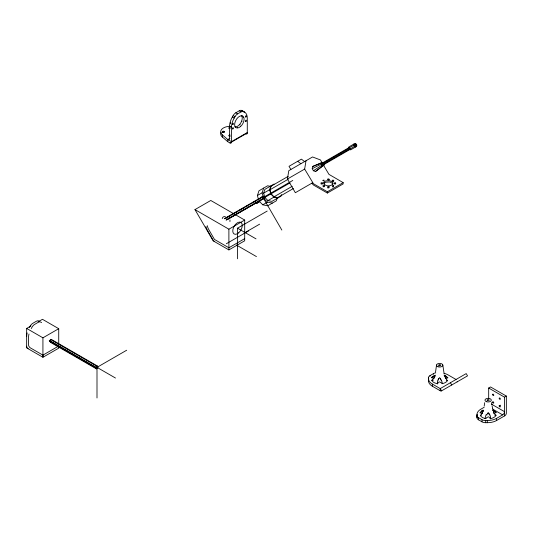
<?xml version="1.0" encoding="UTF-8"?>
<svg xmlns="http://www.w3.org/2000/svg" width="533" height="533" viewBox="0 0 533 533"><rect width="100%" height="100%" fill="white"/><g stroke="black" fill="none" stroke-linecap="round" stroke-linejoin="round"><path stroke-width="0.8" d="M58.01 346.423L42.926 355.131L42.926 357.283L26.65 347.882L26.65 328.428L30.961 325.936M435.708 372.847A5.257 3.038 0 0 0 433.509 373.606L430.044 375.605A5.257 3.038 0 0 0 428.499 377.75L428.499 378.69A13.152 7.589 0 0 0 432.35 384.066L440.218 388.604L466.215 373.593L467.534 375.872L441.531 390.882A2.632 1.519 60 0 1 440.218 390.749L432.35 386.212A13.152 7.589 0 0 1 428.499 380.842L428.499 379.902A5.257 3.038 0 0 1 428.805 378.876M492.972 410.084L492.992 410.423M436.54 365.018L435.521 372.134M484.677 402.688L484.184 406.146M485.876 418.445L485.849 418.618A8.155 4.704 0 0 1 480.286 415.354M324.211 163.898L324.017 165.077L323.098 165.61L321.979 165.183L321.326 164.051L321.519 162.878L322.445 162.345L323.558 162.765M324.017 165.077L315.476 171.526L313.431 170.753L312.231 168.675L312.585 166.516L322.445 162.345M321.805 164.024L321.932 163.238L349.415 147.368L349.728 148.914L350.467 149.193L322.985 165.057L322.245 164.784L321.805 164.024L349.288 148.154M354.938 145.049L355.451 144.27L355.964 144.463L356.264 144.983L355.751 145.762L354.938 145.049L355.964 144.463M348.689 148.187L348.895 146.915L354.891 143.45L356.104 143.91L356.81 145.129L356.604 146.408L350.607 149.873L349.395 149.413L348.689 148.187L353.685 145.302L353.892 144.03M312.505 182.806L295.342 192.713L287.434 179.021L288.793 170.687L312.565 156.962L320.466 159.953L322.132 162.838M311.778 183.225L313.484 185.031L327.362 193.039L343.165 183.918L343.165 182.626L327.362 191.753L313.484 183.745L304.656 169.081L306.015 160.739M356.171 145.516L356.264 144.983M483.138 410.643L483.171 410.163L482.898 410.557M438.273 380.056L438.532 379.303M355.751 145.762L356.117 145.089M257.086 203.22L257.292 202.593M281.551 194.592L281.051 196.111L271.877 201.407L267.952 200.595L264.808 197.43L263.648 193.139L264.908 189.335L274.075 184.038M277.846 197.963L273.922 197.15L270.777 193.985L269.618 189.688L270.877 185.89M258.445 199.335L257.412 195.511L258.985 190.781L267.646 185.777L270.904 186.45M263.129 196.637L262.089 192.813L263.662 188.076M293.357 188.542L277.733 197.563L274.042 196.804L271.07 193.819L269.978 189.761L271.164 186.177L288.18 176.35M277.373 197.656L276.327 200.808L267.659 205.811L262.776 204.805L258.858 200.868M482.865 411.583L482.332 412.895M434.435 376.938L434.135 377.664M486.809 415.094L487.302 413.908A6.829 6.423 70 0 1 487.382 413.701L487.475 413.581M323.817 183.925L324.37 183.112A4.61 2.665 0 0 1 325.969 182.186L329.641 181.926L332.459 183.305A4.517 2.605 0 0 1 332.898 184.145M29.375 327.489L30.188 326.076A5.257 3.038 -60 0 1 32.819 323.304L36.291 321.299A5.257 3.038 -60 0 1 38.916 321.039L39.728 321.506M31.234 328.561L32.053 327.149A5.257 3.038 -60 0 1 34.678 324.377L38.149 322.372A5.257 3.038 -60 0 1 40.775 322.112L41.587 322.585M241.882 110.538L244.554 112.083A13.152 7.595 -60 0 1 247.279 118.106L247.279 132.983L229.983 142.971L227.751 141.678L227.751 139.533A2.632 1.519 60 0 0 229.61 138.46L229.61 126.154A13.152 7.595 -60 0 1 232.341 116.987L233.154 115.574A5.257 3.038 -60 0 1 235.779 112.803L239.25 110.797A5.257 3.038 -60 0 1 241.882 110.538L242.695 111.011A13.152 7.595 -60 0 1 244.087 112.263M229.983 142.971A2.105 1.213 60 0 0 231.475 142.111L231.475 127.227A13.152 7.595 -60 0 1 234.2 118.059L235.013 116.654A5.257 3.038 -60 0 1 237.645 113.875L241.109 111.877A5.257 3.038 -60 0 1 243.741 111.61L244.554 112.083M434.528 375.512L434.075 376.151M49.776 340.933L51.261 339.361L97.286 365.931L97.905 367.284L96.42 368.856L50.395 342.286L49.776 340.933L95.8 367.504L96.42 368.856M95.8 367.504L97.286 365.931M97.139 366.418L97.552 367.324L96.566 368.37L96.153 367.464L97.139 366.418L50.209 339.328M355.245 145.576L355.931 145.196M315.476 171.526L323.098 165.61M313.431 170.753L321.979 165.183M230.063 126.334A9.421 5.437 0 0 0 221.755 129.266A9.421 5.437 0 0 0 222.388 134.882L227.751 139.533L229.91 138.287M247.279 132.557L231.475 141.678L227.751 139.533M234.8 214.346L244.694 220.056L244.694 240.789L228.89 249.917L213.16 240.836L194.971 209.602L210.782 200.475L233.387 213.533M38.143 321.785L42.46 319.3L58.73 328.694L58.73 344.098M257.412 195.511L262.089 192.813M287.434 179.021L304.656 169.081M263.648 193.139L269.618 189.688M269.978 189.761L288.166 179.255M224.306 218.657L263.335 196.151L264.235 196.95L264.455 198.129L227.764 219.316M224.759 218.836L263.255 196.63L264.002 197.95L226.225 219.743M225.839 218.23L227.997 216.984M229.437 216.158L230.876 215.325M233.034 214.079L234.473 213.247M235.912 212.414L237.352 211.588M239.51 210.342L240.949 209.509M242.388 208.676L243.828 207.843M245.986 206.597L247.425 205.771M252.462 202.86L256.779 200.368M258.938 199.122L260.377 198.289M261.816 197.463L263.255 196.63M292.77 180.454L263.089 197.59L281.83 230.056M264.808 197.43L270.777 193.985M271.07 193.819L289.965 182.912M354.498 145.649L354.412 144.643L355.518 144.003L356.35 144.583L356.437 145.596L355.331 146.235L354.498 145.649L354.765 144.436M355.165 144.21L356.35 144.583M226.145 220.222L264.455 198.129M322.245 164.784L349.728 148.914M255.4 202.866L255.913 203.386L259.857 201.108M349.395 149.413L354.392 146.528L355.604 146.988M259.844 201.627L256.56 203.519L255.913 203.386M274.042 196.804L292.237 186.297M267.952 200.595L273.922 197.15M262.776 204.805L267.459 202.107L272.343 203.113M194.971 209.602L228.89 229.183L244.694 220.056M26.65 328.428L42.926 337.822L58.73 328.694M237.518 258.791L237.518 228.184L267.2 211.048M244.081 233.134L259.624 224.16M226.292 243.768L248.738 230.816M244.694 238.644L228.89 247.765L214.473 239.444L208.909 229.816A13.152 10.733 60 0 1 207.244 225.666M96.999 397.971L96.999 367.364L126.674 350.228M488.681 398.491L488.681 388.024L490.54 386.951L506.35 396.072L506.35 413.148A2.105 1.213 -60 0 1 504.864 415.727L496.623 420.484A13.152 7.589 0 0 1 487.322 422.702L485.696 422.702A5.257 3.038 0 0 1 481.979 421.816L478.507 419.811A5.257 3.038 0 0 1 476.968 417.665L476.968 416.726A13.152 7.589 0 0 1 477.355 414.894M484.157 407.285L480.819 409.211A13.152 7.589 0 0 0 476.968 414.581L476.968 417.665M488.681 388.024L504.491 397.152L506.35 396.072M481.532 410.943L482.965 410.117M499.214 405.906L500.454 405.193M476.968 414.581L476.968 415.52A5.257 3.038 0 0 0 478.507 417.665L481.979 419.671A5.257 3.038 0 0 0 485.696 420.557L487.322 420.557A13.152 7.589 0 0 0 496.623 418.332L502.632 414.867A2.632 1.519 -60 0 0 504.491 411.649L491.559 404.181M263.335 196.151L261.716 197.057L262.836 199.036M264.002 197.95L262.922 198.556L262.176 197.237M312.231 168.675L321.326 164.051M493.658 413.381L494.95 412.935A4.93 2.845 0 0 1 495.817 412.795M431.99 377.784L431.857 377.844A8.155 4.704 0 0 1 435.288 375.199M312.585 166.516L321.519 162.878M332.365 181.44L333.525 181.413M323.071 186.81L323.951 186.69A0.859 0.493 0 0 1 324.224 186.783M321.146 184.125L321.406 184.025A0.853 0.526 -0.5 0 1 322.298 184.092M327.722 187.922L328.868 187.889M332.439 186.85L333.518 186.85M445.368 378.277L447.567 377.977A8.155 4.704 0 0 0 444.255 375.272M481.519 415.14L481.232 415.214A4.93 2.845 0 0 1 480.366 415.347M488.148 412.868L488.521 412.948A2.285 2.185 -49.7 0 1 488.968 413.581M433.382 380.189L431.757 380.289A8.155 4.704 0 0 0 437.74 383.74L437.999 382.661L438.972 382.021A1.379 0.793 0 0 1 439.685 381.954L441.71 383.094A4.93 2.845 0 0 1 441.944 383.593L441.97 383.687A8.155 4.704 0 0 0 447.54 380.422M334.557 184.025L335.444 184.092M493.878 412.515A5.796 5.303 -75.6 0 0 496.036 415.274L494.697 415.167M355.618 144.643L355.025 144.51M446.308 380.202L446.594 380.276A4.93 2.845 0 0 0 447.46 380.409M482.632 413.288L480.26 412.915A8.155 4.704 0 0 1 483.145 410.39M495.817 412.709L495.97 412.782A8.155 4.704 0 0 0 492.752 410.223M434.168 378.443L432.876 377.997A4.93 2.845 0 0 0 432.01 377.857M239.25 110.797L241.109 111.877M235.779 112.803L237.645 113.875M233.154 115.574L235.013 116.654M232.341 116.987L234.2 118.059M343.165 182.626L328.954 174.371L323.378 164.997M229.61 126.154L231.475 127.227M237.518 228.184L256.013 238.864M236.392 245.013L256.453 256.6M456.021 379.476L448.16 374.939A13.152 7.589 0 0 0 443.889 373.293M492.572 409.058L502.632 414.867M96.466 366.457L97.905 367.284M96.133 366.497L97.552 367.324M96.999 367.364L115.494 378.044M49.223 340.374L96.153 367.464M49.636 341.273L96.566 368.37M42.926 355.131L30.368 347.882A2.632 1.519 60 0 1 28.509 344.664L28.509 337.729A13.152 7.595 -60 0 1 29.002 333.998M354.851 145.449L355.684 146.029M355.804 144.536L355.451 144.27M304.576 161.572L301.418 159.14L289.019 166.303L290.865 169.494M297.7 161.292L300.859 163.718M214.473 241.596L213.16 240.203L207.597 230.576A13.152 10.733 60 0 1 205.925 226.425M227.751 141.678L222.354 137.041L222.354 134.896M263.542 198.169L267.459 202.107M493.052 410.097L493.751 411.083M444.915 375.598L444.669 375.239L444.735 375.912M353.685 145.302L354.392 146.528M450.412 382.721L451.724 384.999M441.531 390.882L440.218 388.604L440.218 390.749M440.345 378.643L440.418 378.776A6.829 6.383 -73.2 0 1 440.505 378.983M440.518 378.976L441.011 380.156M445.495 377.957L444.982 376.711M493.691 412.602L493.391 411.876M489.294 414.241L489.547 414.994M492.765 408.831L492.092 405.979M332.166 180.66L332.938 180.007L333.811 180.614A0.853 0.493 0 0 1 333.172 180.987L332.858 180.993A0.853 0.493 0 0 1 332.166 180.66M444.049 373.18L442.816 365.018M491.593 402.575L491.919 404.953M355.997 144.783L356.084 145.802M504.491 397.152L504.491 415.94M496.623 418.332L496.623 420.484M487.322 420.557L487.322 422.702M485.696 420.557L485.696 422.702M481.979 419.671L481.979 421.816M478.507 417.665L478.507 419.811M433.509 373.606L433.509 374.273M432.35 384.066L432.35 386.212M430.044 375.605L430.044 376.278M428.499 377.75L428.499 380.842M327.362 191.753L327.362 193.039M229.95 219.936L229.95 221.575M228.89 229.183L228.89 249.917M58.73 346.53L58.73 348.156L42.926 357.283L42.926 337.822M222.261 218.59A3.158 2.578 60 0 1 225.419 216.764M26.65 336.656A13.152 7.595 -60 0 1 27.143 332.925M28.136 348.742A2.105 1.213 60 0 1 26.65 346.17M457.341 381.755A2.632 1.519 60 0 1 457.054 381.861M445.068 375.758A13.152 7.589 0 0 1 445.635 375.945M447.96 377.797A5.83 2.112 21.8 0 1 445.781 376.218M444.129 375.139A6.969 1.419 39.6 0 1 444.109 374.999M444.962 376.251A3.371 0.893 74.4 0 1 444.855 375.892M445.028 376.611A6.329 3.185 75.7 0 1 444.962 376.418M447.42 380.415A6.503 6.296 -63.8 0 1 445.601 377.91M433.942 377.577A5.796 5.383 83.9 0 1 431.77 380.309M434.661 377.084A7.375 5.377 -84.3 0 0 434.775 376.771A5.443 3.145 -80 0 0 434.921 376.365M435.061 375.385A2.285 0.946 -77.7 0 1 434.821 376.398M433.236 376.098A6.916 2.991 -16.2 0 1 431.31 377.457M441.224 379.889A6.916 2.818 72.1 0 1 442.41 383.687M439.538 377.757A1.492 1.439 -33.4 0 1 440.258 378.67M438.839 378.643A2.399 2.279 7.8 0 1 439.272 378.05M438.599 378.93A5.443 5.15 61 0 1 438.759 378.597M438.373 379.223A7.375 6.476 84.1 0 1 438.499 378.923M437.373 383.927A5.796 3.345 -80.3 0 1 437.973 379.802M496.063 415.22A8.155 4.704 0 0 1 490.08 418.678L489.827 417.599L488.854 416.959A1.379 0.793 0 0 0 488.135 416.893L486.116 418.032A4.93 2.845 0 0 0 485.876 418.532M482.272 412.868A6.503 6.376 56.7 0 1 480.413 415.36M482.991 411.423A6.329 3.325 -75.9 0 1 482.925 411.623M483.218 410.87A3.371 1.139 -74.6 0 1 483.085 411.323M483.158 410.63A1.732 0.34 -74.6 0 1 483.105 410.85M481.366 411.723A6.969 0.793 -47 0 1 481.232 411.889M481.919 411.17A5.83 2.239 -24.4 0 1 479.913 412.755M489.854 414.741A5.796 3.445 75.9 0 1 490.646 418.965M489.021 414.041A7.375 6.129 -89.6 0 1 489.127 414.328M488.921 413.615A5.443 4.984 -76 0 1 489.067 413.948M487.535 413.601A1.772 1.659 -3.3 0 1 488.135 412.855M485.083 418.751A6.916 3.251 -75.1 0 1 486.256 414.394M496.17 412.549A6.916 3.051 11 0 1 494.078 411.063M493.398 410.943A2.399 0.486 77.4 0 1 493.291 410.47M493.518 411.356A5.443 2.572 78.4 0 1 493.425 411.03M493.625 411.729A7.375 4.85 81.9 0 1 493.531 411.443M247.279 132.983A2.105 1.213 60 0 1 246.059 133.97M241.995 115.388A4.404 2.545 -60 0 1 241.696 115.814M241.276 115.308A6.709 3.871 -60 0 1 240.949 122.61A6.709 3.871 -60 0 1 234.806 126.874M240.117 124.989A4.777 2.758 -60 0 1 239.77 124.336M243.268 117.18A8.155 4.704 -60 0 1 243.281 117.6M237.518 127.587A8.155 4.704 -60 0 1 237.345 127.68M230.383 123.583A0.986 0.566 -60 0 1 230.609 122.43M229.963 136.255A0.799 0.466 0 0 1 229.143 135.782A0.799 0.466 0 0 1 229.989 135.329M229.963 136.188A1.066 0.613 0 0 1 228.884 135.562A1.066 0.613 0 0 1 230.003 134.962M229.963 128.66A0.799 0.466 0 0 1 229.143 128.193A0.799 0.466 0 0 1 229.989 127.733M229.963 128.6A1.066 0.613 0 0 1 228.884 127.973A1.066 0.613 0 0 1 230.003 127.367M222.388 137.028A9.421 5.437 0 0 1 221.055 132.431M241.616 121.211A4.337 2.505 -60 0 1 242.055 121.311M324.524 185.804L324.51 185.984A0.853 0.493 0 0 1 323.877 186.35L322.825 185.85L323.951 185.404A0.853 0.493 0 0 1 324.524 185.804M322.598 183.112L322.585 183.299A0.853 0.493 0 0 1 321.945 183.665L321.093 183.499A0.853 0.486 3.5 0 1 320.973 182.986L321.406 182.732A0.853 0.526 -0.5 0 1 322.298 182.806L322.598 183.112M329.174 179.315L329.154 179.501A0.853 0.493 0 0 1 328.521 179.868L327.668 179.708A0.853 0.486 3.5 0 1 327.548 179.195L327.982 178.941A0.853 0.526 -0.5 0 1 328.874 179.008L329.174 179.315M329.174 186.91L329.154 187.096A0.853 0.493 0 0 1 328.521 187.463C326.443 187.616 328.341 185.571 329.174 186.91M335.743 183.112L335.73 183.299A0.853 0.493 0 0 1 335.097 183.665C333.018 183.818 334.917 181.78 335.743 183.112M323.817 182.639L324.191 184.351L326.303 185.571A4.517 2.605 0 0 0 328.515 185.844A4.677 2.698 0 0 0 330.687 185.471A4.61 2.665 0 0 0 332.279 184.545A4.677 2.698 0 0 0 332.925 183.299A4.517 2.605 0 0 0 332.459 182.019L329.641 180.64L325.969 180.9A4.61 2.665 0 0 0 324.364 181.82L323.817 182.639M322.971 180.334C323.771 182.173 325.29 179.188 322.971 180.334M333.738 185.864C332.079 187.443 332.052 184.305 333.738 185.864M262.163 197.496A1.073 0.873 60 0 0 263.615 198.523A1.073 0.873 60 0 0 263.489 196.757A1.073 0.873 60 0 0 262.163 197.496M438.099 366.791A3.158 1.819 0 0 0 442.836 365.212A3.158 1.819 0 0 0 438.099 363.633A3.158 1.819 0 0 0 438.099 366.791M439.145 365.745A1.073 0.62 0 0 0 440.751 365.212A1.073 0.62 0 0 0 439.145 364.672A1.073 0.62 0 0 0 439.145 365.745M486.569 401.722A3.158 1.819 0 0 0 491.299 400.15A3.158 1.819 0 0 0 486.569 398.571A3.158 1.819 0 0 0 486.569 401.722M487.608 400.683A1.073 0.62 0 0 0 489.214 400.15A1.073 0.62 0 0 0 487.608 399.61A1.073 0.62 0 0 0 487.608 400.683M499.221 406.019A0.799 0.466 60 0 0 500.141 406.952A0.799 0.466 60 0 0 499.987 405.74A0.799 0.466 60 0 0 499.221 406.019M499.221 398.424A0.799 0.466 60 0 0 500.141 399.357A0.799 0.466 60 0 0 499.987 398.151A0.799 0.466 60 0 0 499.221 398.424M492.645 394.627A0.799 0.466 60 0 0 493.565 395.566A0.799 0.466 60 0 0 493.411 394.353A0.799 0.466 60 0 0 492.645 394.627M492.645 402.222A0.799 0.466 60 0 0 493.565 403.155A0.799 0.466 60 0 0 493.411 401.949A0.799 0.466 60 0 0 492.645 402.222M232.981 124.442A0.726 0.42 -60 0 0 233.241 123.31A0.726 0.42 -60 0 0 232.375 124.042A0.726 0.42 -60 0 0 232.981 124.442M232.981 128.839A0.726 0.42 -60 0 0 233.241 127.713A0.726 0.42 -60 0 0 232.375 128.446A0.726 0.42 -60 0 0 232.981 128.839M245.999 121.324A0.726 0.42 -60 0 0 246.259 120.198A0.726 0.42 -60 0 0 245.393 120.931A0.726 0.42 -60 0 0 245.999 121.324M245.999 116.927A0.726 0.42 -60 0 0 246.259 115.794A0.726 0.42 -60 0 0 245.393 116.527A0.726 0.42 -60 0 0 245.999 116.927M222.961 132.391A0.799 0.466 0 0 0 224.173 132.004A0.799 0.466 0 0 0 222.981 131.591A0.799 0.466 0 0 0 222.961 132.391M222.821 132.304A1.066 0.613 0 0 0 224.44 131.791A1.066 0.613 0 0 0 222.854 131.245A1.066 0.613 0 0 0 222.821 132.304M240.463 126.594A6.709 3.871 -60 0 0 242.828 116.147A6.709 3.871 -60 0 0 234.833 122.936A6.709 3.871 -60 0 0 240.463 126.594M238.604 232.888A6.709 3.871 -60 0 0 240.969 222.434A6.709 3.871 -60 0 0 232.974 229.23A6.709 3.871 -60 0 0 238.604 232.888"/></g></svg>
